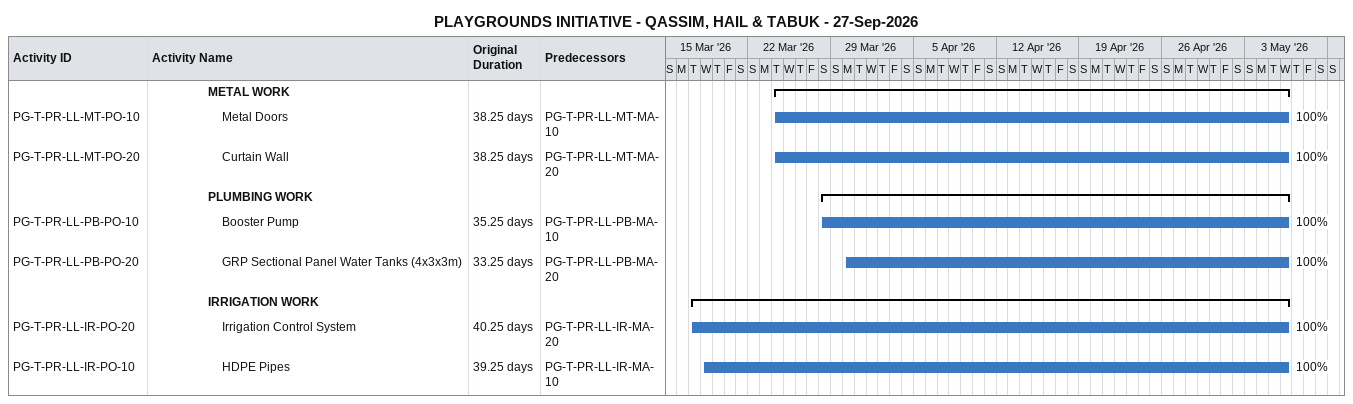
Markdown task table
PLAYGROUNDS INITIATIVE - QASSIM, HAIL & TABUK - 27-Sep-2026

| ID | Level | Task | Original duration | Start | Finish | Predecessors | % complete |
|---|---|---|---|---|---|---|---|
|  | 5 | **METAL WORK** |  | 2026-03-24 | 2026-05-06 |  |  |
| PG-T-PR-LL-MT-PO-10 | 6 | Metal Doors | 38.25d | 2026-03-24 | 2026-05-06 | PG-T-PR-LL-MT-MA-10 | 100 |
| PG-T-PR-LL-MT-PO-20 | 6 | Curtain Wall | 38.25d | 2026-03-24 | 2026-05-06 | PG-T-PR-LL-MT-MA-20 | 100 |
|  | 5 | **PLUMBING WORK** |  | 2026-03-28 | 2026-05-06 |  |  |
| PG-T-PR-LL-PB-PO-10 | 6 | Booster Pump | 35.25d | 2026-03-28 | 2026-05-06 | PG-T-PR-LL-PB-MA-10 | 100 |
| PG-T-PR-LL-PB-PO-20 | 6 | GRP Sectional Panel Water Tanks (4x3x3m) | 33.25d | 2026-03-30 | 2026-05-06 | PG-T-PR-LL-PB-MA-20 | 100 |
|  | 5 | **IRRIGATION WORK** |  | 2026-03-17 | 2026-05-06 |  |  |
| PG-T-PR-LL-IR-PO-20 | 6 | Irrigation Control System | 40.25d | 2026-03-17 | 2026-05-06 | PG-T-PR-LL-IR-MA-20 | 100 |
| PG-T-PR-LL-IR-PO-10 | 6 | HDPE Pipes | 39.25d | 2026-03-18 | 2026-05-06 | PG-T-PR-LL-IR-MA-10 | 100 |
